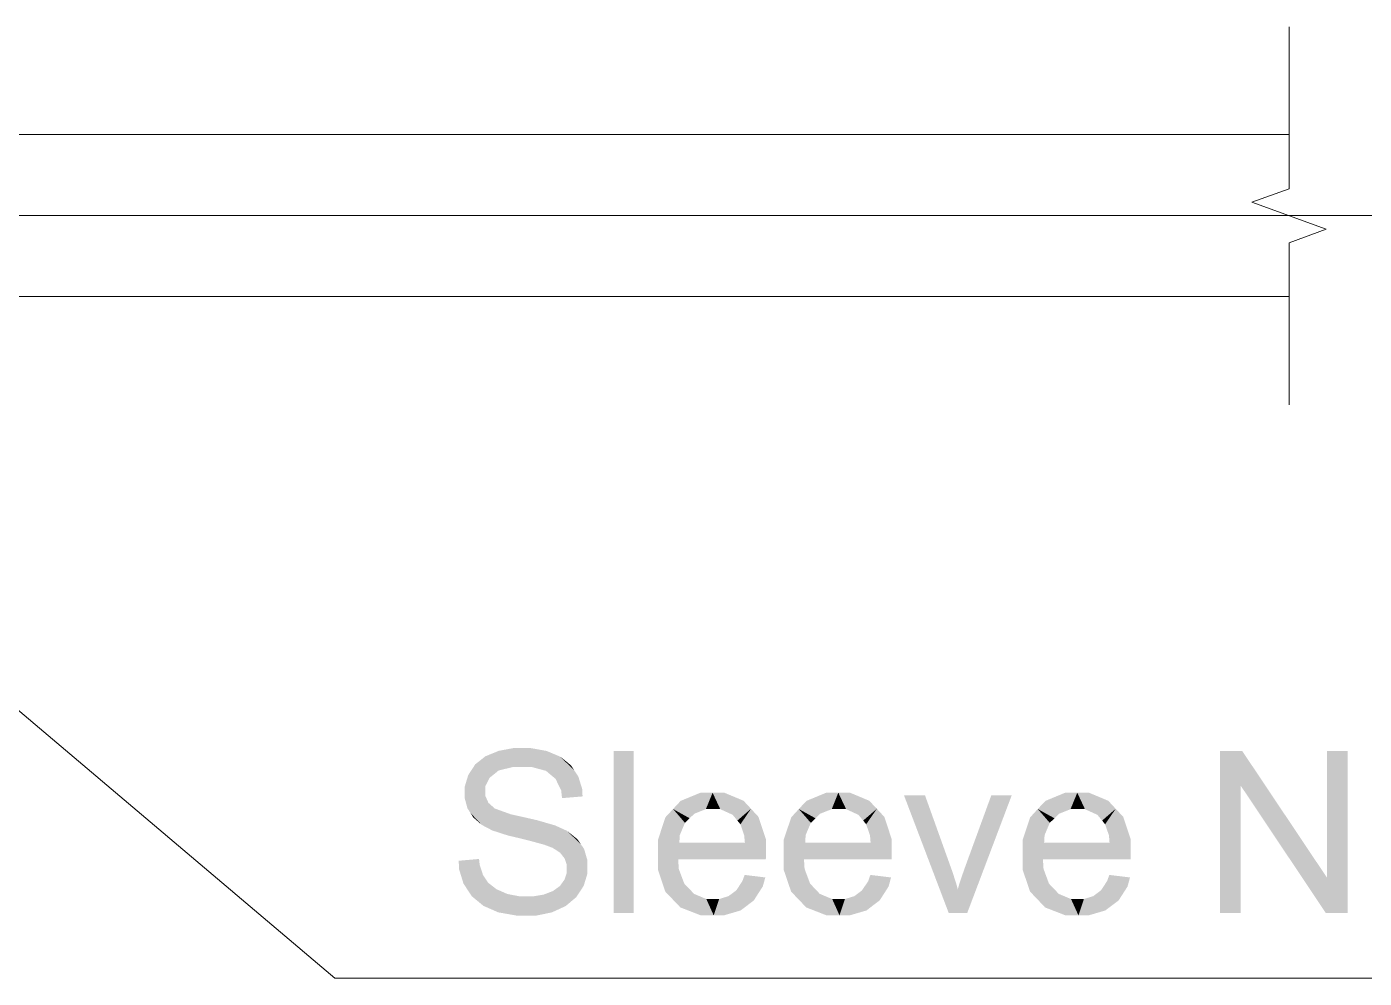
# Model space of a CAD drawing. Header units: millimetres. Extents: x 2 to 579, y 1 to 405.
# Drawn here: x 263.09 to 274.23, y 77.09 to 85.02 of the extents above; entities that cross this region are included whole.
import ezdxf

# ---------------------------------------------------------------- set-up
doc = ezdxf.new("R2010")
doc.units = ezdxf.units.MM
doc.linetypes.add('XKITLINE00', pattern=[0])
doc.layers.add('LinkedObject', color=7, linetype='Continuous', lineweight=0)

# ---------------------------------------------------------------- blocks, each defined once
blk = doc.blocks.new('*A4')
at = {"layer": 'LinkedObject'}
for points in [[(267.021, 78.983), (267.138, 78.848), (266.965, 78.96)], [(267.144, 79.006), (267.138, 78.848), (267.021, 78.983)], [(267.212, 79.006), (267.138, 78.848), (267.144, 79.006)], [(267.138, 78.848), (267.212, 79.006), (267.219, 78.848)], [(267.212, 79.006), (267.297, 78.848), (267.219, 78.848)], [(267.42, 78.982), (267.212, 79.006), (267.287, 79.006)], [(267.477, 78.958), (267.212, 79.006), (267.42, 78.982)], [(267.415, 78.816), (267.212, 79.006), (267.477, 78.958)], [(267.297, 78.848), (267.212, 79.006), (267.415, 78.816)], [(268.145, 78.983), (267.978, 77.633), (267.978, 78.983)], [(268.145, 77.633), (267.978, 77.633), (268.145, 78.983)], [(273.029, 78.983), (273.2, 78.693), (273.029, 77.633)], [(273.2, 78.693), (273.029, 78.983), (273.212, 78.983)], [(273.2, 78.693), (273.212, 78.983), (273.908, 77.633)], [(273.908, 77.633), (273.212, 78.983), (273.92, 77.924)], [(274.091, 78.983), (273.92, 77.924), (273.92, 78.983)], [(274.091, 77.633), (273.92, 77.924), (274.091, 78.983)], [(266.825, 78.87), (266.983, 78.789), (266.796, 78.825)], [(266.909, 78.937), (266.983, 78.789), (266.825, 78.87)], [(267.02, 78.819), (266.909, 78.937), (266.965, 78.96)], [(266.983, 78.789), (266.909, 78.937), (267.02, 78.819)], [(266.965, 78.96), (267.138, 78.848), (267.02, 78.819)], [(267.477, 78.958), (267.454, 78.783), (267.415, 78.816)], [(267.534, 78.934), (267.454, 78.783), (267.477, 78.958)], [(267.454, 78.783), (267.534, 78.934), (267.494, 78.75)], [(267.494, 78.75), (267.534, 78.934), (267.653, 78.816)], [(267.653, 78.816), (267.534, 78.934), (267.622, 78.863)], [(266.796, 78.825), (266.738, 78.634), (266.767, 78.781)], [(266.946, 78.759), (266.738, 78.634), (266.796, 78.825)], [(266.767, 78.781), (266.738, 78.634), (266.738, 78.685)], [(266.909, 78.688), (266.738, 78.634), (266.946, 78.759)], [(266.796, 78.825), (266.983, 78.789), (266.946, 78.759)], [(267.653, 78.816), (267.541, 78.653), (267.494, 78.75)], [(267.684, 78.769), (267.541, 78.653), (267.653, 78.816)], [(267.717, 78.662), (267.541, 78.653), (267.684, 78.769)], [(266.738, 78.634), (266.909, 78.688), (266.909, 78.646)], [(266.909, 78.609), (266.738, 78.634), (266.909, 78.646)], [(267.719, 78.603), (267.541, 78.653), (267.717, 78.662)], [(267.541, 78.653), (267.719, 78.603), (267.548, 78.589)], [(273.029, 77.633), (273.2, 78.693), (273.2, 77.633)], [(266.738, 78.634), (266.909, 78.609), (266.738, 78.587)], [(266.738, 78.587), (266.909, 78.609), (266.761, 78.503)], [(266.761, 78.503), (266.909, 78.609), (266.785, 78.466)], [(266.785, 78.466), (266.909, 78.609), (266.935, 78.55)], [(266.935, 78.55), (266.881, 78.365), (266.785, 78.466)], [(266.962, 78.526), (266.881, 78.365), (266.935, 78.55)], [(268.701, 78.634), (268.473, 78.498), (268.536, 78.566)], [(268.802, 78.634), (268.473, 78.498), (268.701, 78.634)], [(268.746, 78.497), (268.473, 78.498), (268.802, 78.634)], [(268.746, 78.497), (268.802, 78.634), (268.803, 78.497)], [(268.802, 78.634), (268.866, 78.497), (268.803, 78.497)], [(269.06, 78.567), (268.802, 78.634), (268.9, 78.634)], [(269.122, 78.5), (268.802, 78.634), (269.06, 78.567)], [(268.969, 78.45), (268.802, 78.634), (269.122, 78.5)], [(268.866, 78.497), (268.802, 78.634), (268.969, 78.45)], [(269.748, 78.634), (269.52, 78.498), (269.584, 78.566)], [(269.849, 78.634), (269.52, 78.498), (269.748, 78.634)], [(269.794, 78.497), (269.52, 78.498), (269.849, 78.634)], [(269.794, 78.497), (269.849, 78.634), (269.851, 78.497)], [(269.849, 78.634), (269.914, 78.497), (269.851, 78.497)], [(270.107, 78.567), (269.849, 78.634), (269.947, 78.634)], [(270.17, 78.5), (269.849, 78.634), (270.107, 78.567)], [(270.016, 78.45), (269.849, 78.634), (270.17, 78.5)], [(269.914, 78.497), (269.849, 78.634), (270.016, 78.45)], [(270.571, 78.612), (270.768, 77.633), (270.396, 78.612)], [(270.781, 78.026), (270.768, 77.633), (270.571, 78.612)], [(271.293, 78.612), (270.905, 78.015), (271.123, 78.612)], [(270.923, 77.633), (270.905, 78.015), (271.293, 78.612)], [(271.738, 78.634), (271.51, 78.498), (271.574, 78.566)], [(271.839, 78.634), (271.51, 78.498), (271.738, 78.634)], [(271.783, 78.497), (271.51, 78.498), (271.839, 78.634)], [(271.783, 78.497), (271.839, 78.634), (271.84, 78.497)], [(271.839, 78.634), (271.903, 78.497), (271.84, 78.497)], [(272.097, 78.567), (271.839, 78.634), (271.937, 78.634)], [(272.159, 78.5), (271.839, 78.634), (272.097, 78.567)], [(272.006, 78.45), (271.839, 78.634), (272.159, 78.5)], [(271.903, 78.497), (271.839, 78.634), (272.006, 78.45)], [(266.785, 78.466), (266.881, 78.365), (266.809, 78.428)], [(266.881, 78.365), (266.962, 78.526), (266.929, 78.34)], [(266.929, 78.34), (266.962, 78.526), (266.987, 78.503)], [(266.929, 78.34), (266.987, 78.503), (266.966, 78.32)], [(266.966, 78.32), (266.987, 78.503), (267.096, 78.278)], [(267.096, 78.278), (266.987, 78.503), (267.122, 78.454)], [(267.096, 78.278), (267.122, 78.454), (267.189, 78.256)], [(267.189, 78.256), (267.122, 78.454), (267.231, 78.43)], [(267.189, 78.256), (267.231, 78.43), (267.282, 78.233)], [(267.282, 78.233), (267.231, 78.43), (267.34, 78.405)], [(268.473, 78.498), (268.346, 78.238), (268.409, 78.429)], [(268.572, 78.383), (268.346, 78.238), (268.473, 78.498)], [(268.473, 78.498), (268.611, 78.421), (268.572, 78.383)], [(268.611, 78.421), (268.473, 78.498), (268.65, 78.459)], [(268.65, 78.459), (268.473, 78.498), (268.746, 78.497)], [(268.969, 78.45), (269.122, 78.5), (269.008, 78.402)], [(269.122, 78.5), (269.034, 78.371), (269.008, 78.402)], [(269.034, 78.371), (269.122, 78.5), (269.065, 78.278)], [(269.065, 78.278), (269.122, 78.5), (269.246, 78.246)], [(269.246, 78.246), (269.122, 78.5), (269.184, 78.433)], [(269.52, 78.498), (269.393, 78.238), (269.457, 78.429)], [(269.62, 78.383), (269.393, 78.238), (269.52, 78.498)], [(269.52, 78.498), (269.659, 78.421), (269.62, 78.383)], [(269.659, 78.421), (269.52, 78.498), (269.698, 78.459)], [(269.698, 78.459), (269.52, 78.498), (269.794, 78.497)], [(270.016, 78.45), (270.17, 78.5), (270.056, 78.402)], [(270.17, 78.5), (270.081, 78.371), (270.056, 78.402)], [(270.081, 78.371), (270.17, 78.5), (270.113, 78.278)], [(270.113, 78.278), (270.17, 78.5), (270.294, 78.246)], [(270.294, 78.246), (270.17, 78.5), (270.232, 78.433)], [(271.51, 78.498), (271.383, 78.238), (271.447, 78.429)], [(271.61, 78.383), (271.383, 78.238), (271.51, 78.498)], [(271.51, 78.498), (271.649, 78.421), (271.61, 78.383)], [(271.649, 78.421), (271.51, 78.498), (271.688, 78.459)], [(271.688, 78.459), (271.51, 78.498), (271.783, 78.497)], [(272.006, 78.45), (272.159, 78.5), (272.046, 78.402)], [(272.159, 78.5), (272.071, 78.371), (272.046, 78.402)], [(272.071, 78.371), (272.159, 78.5), (272.103, 78.278)], [(272.103, 78.278), (272.159, 78.5), (272.284, 78.246)], [(272.284, 78.246), (272.159, 78.5), (272.222, 78.433)], [(267.282, 78.233), (267.34, 78.405), (267.402, 78.2)], [(267.402, 78.2), (267.34, 78.405), (267.429, 78.19)], [(267.429, 78.19), (267.34, 78.405), (267.471, 78.174)], [(267.489, 78.362), (267.471, 78.174), (267.34, 78.405)], [(267.529, 78.344), (267.471, 78.174), (267.489, 78.362)], [(267.471, 78.174), (267.529, 78.344), (267.532, 78.134)], [(267.532, 78.134), (267.529, 78.344), (267.588, 78.317)], [(267.532, 78.134), (267.588, 78.317), (267.551, 78.11)], [(267.551, 78.11), (267.588, 78.317), (267.57, 78.086)], [(267.588, 78.317), (267.704, 78.206), (267.57, 78.086)], [(267.704, 78.206), (267.588, 78.317), (267.675, 78.248)], [(268.529, 78.281), (268.346, 78.238), (268.572, 78.383)], [(269.577, 78.281), (269.393, 78.238), (269.62, 78.383)], [(271.567, 78.281), (271.383, 78.238), (271.61, 78.383)], [(267.57, 78.086), (267.704, 78.206), (267.588, 78.031)], [(267.588, 78.031), (267.704, 78.206), (267.732, 78.165)], [(268.346, 78.238), (268.529, 78.281), (268.525, 78.217)], [(268.525, 78.217), (268.346, 78.115), (268.346, 78.238)], [(268.525, 78.217), (269.246, 78.124), (268.346, 78.115)], [(269.071, 78.217), (269.246, 78.124), (268.525, 78.217)], [(269.065, 78.278), (269.246, 78.246), (269.071, 78.217)], [(269.246, 78.124), (269.071, 78.217), (269.246, 78.246)], [(269.393, 78.238), (269.577, 78.281), (269.573, 78.217)], [(269.573, 78.217), (269.393, 78.115), (269.393, 78.238)], [(269.573, 78.217), (270.294, 78.124), (269.393, 78.115)], [(270.118, 78.217), (270.294, 78.124), (269.573, 78.217)], [(270.113, 78.278), (270.294, 78.246), (270.118, 78.217)], [(270.294, 78.124), (270.118, 78.217), (270.294, 78.246)], [(271.383, 78.238), (271.567, 78.281), (271.563, 78.217)], [(271.563, 78.217), (271.383, 78.115), (271.383, 78.238)], [(271.563, 78.217), (272.284, 78.124), (271.383, 78.115)], [(272.108, 78.217), (272.284, 78.124), (271.563, 78.217)], [(272.103, 78.278), (272.284, 78.246), (272.108, 78.217)], [(272.284, 78.124), (272.108, 78.217), (272.284, 78.246)], [(267.588, 78.031), (267.732, 78.165), (267.588, 77.999)], [(267.588, 77.999), (267.732, 78.165), (267.588, 77.968)], [(267.732, 78.165), (267.76, 78.014), (267.588, 77.968)], [(267.76, 78.014), (267.732, 78.165), (267.76, 78.069)], [(269.246, 78.117), (268.346, 78.115), (269.246, 78.124)], [(269.246, 78.095), (268.346, 78.115), (269.246, 78.117)], [(268.346, 78.115), (268.471, 77.744), (268.346, 77.995)], [(268.52, 78), (268.471, 77.744), (268.346, 78.115)], [(268.52, 78), (268.346, 78.115), (268.516, 78.08)], [(269.245, 78.08), (268.346, 78.115), (269.246, 78.095)], [(268.516, 78.08), (268.346, 78.115), (269.245, 78.08)], [(270.294, 78.117), (269.393, 78.115), (270.294, 78.124)], [(270.293, 78.095), (269.393, 78.115), (270.294, 78.117)], [(269.393, 78.115), (269.519, 77.744), (269.393, 77.995)], [(269.568, 78), (269.519, 77.744), (269.393, 78.115)], [(269.568, 78), (269.393, 78.115), (269.563, 78.08)], [(270.293, 78.08), (269.393, 78.115), (270.293, 78.095)], [(269.563, 78.08), (269.393, 78.115), (270.293, 78.08)], [(272.284, 78.117), (271.383, 78.115), (272.284, 78.124)], [(272.283, 78.095), (271.383, 78.115), (272.284, 78.117)], [(271.383, 78.115), (271.509, 77.744), (271.383, 77.995)], [(271.558, 78), (271.509, 77.744), (271.383, 78.115)], [(271.558, 78), (271.383, 78.115), (271.553, 78.08)], [(272.283, 78.08), (271.383, 78.115), (272.283, 78.095)], [(271.553, 78.08), (271.383, 78.115), (272.283, 78.08)], [(266.863, 78.031), (266.688, 78.067), (266.857, 78.082)], [(266.688, 78.067), (266.762, 77.824), (266.69, 77.999)], [(266.863, 78.031), (266.762, 77.824), (266.688, 78.067)], [(266.69, 77.999), (266.762, 77.824), (266.727, 77.878)], [(266.89, 77.948), (266.762, 77.824), (266.863, 78.031)], [(267.569, 77.91), (267.76, 78.014), (267.729, 77.859)], [(267.588, 77.968), (267.76, 78.014), (267.569, 77.91)], [(267.729, 77.859), (267.76, 78.014), (267.76, 77.961)], [(268.346, 77.995), (268.471, 77.744), (268.408, 77.81)], [(268.566, 77.877), (268.471, 77.744), (268.52, 78)], [(269.393, 77.995), (269.519, 77.744), (269.456, 77.81)], [(269.614, 77.877), (269.519, 77.744), (269.568, 78)], [(270.798, 77.979), (270.768, 77.633), (270.781, 78.026)], [(270.83, 77.88), (270.768, 77.633), (270.798, 77.979)], [(270.905, 78.015), (270.923, 77.633), (270.886, 77.961)], [(271.383, 77.995), (271.509, 77.744), (271.446, 77.81)], [(271.603, 77.877), (271.509, 77.744), (271.558, 78)], [(266.762, 77.824), (266.89, 77.948), (266.797, 77.771)], [(266.797, 77.771), (266.89, 77.948), (266.894, 77.691)], [(266.912, 77.915), (266.894, 77.691), (266.89, 77.948)], [(266.934, 77.883), (266.894, 77.691), (266.912, 77.915)], [(266.934, 77.883), (266.956, 77.664), (266.894, 77.691)], [(267.002, 77.83), (266.956, 77.664), (266.934, 77.883)], [(267.55, 77.884), (267.729, 77.859), (267.531, 77.857)], [(267.698, 77.811), (267.531, 77.857), (267.729, 77.859)], [(267.569, 77.91), (267.729, 77.859), (267.55, 77.884)], [(268.471, 77.744), (268.566, 77.877), (268.534, 77.678)], [(268.607, 77.834), (268.534, 77.678), (268.566, 77.877)], [(268.999, 77.82), (269.241, 77.928), (269.145, 77.736)], [(269.05, 77.897), (269.241, 77.928), (268.999, 77.82)], [(269.241, 77.928), (269.05, 77.897), (269.069, 77.949)], [(269.145, 77.736), (269.241, 77.928), (269.22, 77.853)], [(269.519, 77.744), (269.614, 77.877), (269.582, 77.678)], [(269.654, 77.834), (269.582, 77.678), (269.614, 77.877)], [(270.046, 77.82), (270.288, 77.928), (270.193, 77.736)], [(270.098, 77.897), (270.288, 77.928), (270.046, 77.82)], [(270.288, 77.928), (270.098, 77.897), (270.116, 77.949)], [(270.193, 77.736), (270.288, 77.928), (270.268, 77.853)], [(270.844, 77.829), (270.768, 77.633), (270.83, 77.88)], [(270.855, 77.868), (270.923, 77.633), (270.844, 77.829)], [(270.886, 77.961), (270.923, 77.633), (270.855, 77.868)], [(271.509, 77.744), (271.603, 77.877), (271.571, 77.678)], [(271.644, 77.834), (271.571, 77.678), (271.603, 77.877)], [(272.036, 77.82), (272.278, 77.928), (272.183, 77.736)], [(272.087, 77.897), (272.278, 77.928), (272.036, 77.82)], [(272.278, 77.928), (272.087, 77.897), (272.106, 77.949)], [(272.183, 77.736), (272.278, 77.928), (272.258, 77.853)], [(273.92, 77.924), (274.091, 77.633), (273.908, 77.633)], [(266.956, 77.664), (267.002, 77.83), (267.017, 77.637)], [(267.048, 77.81), (267.017, 77.637), (267.002, 77.83)], [(267.093, 77.79), (267.017, 77.637), (267.048, 77.81)], [(267.093, 77.79), (267.171, 77.61), (267.017, 77.637)], [(267.197, 77.77), (267.171, 77.61), (267.093, 77.79)], [(267.197, 77.77), (267.262, 77.61), (267.171, 77.61)], [(267.254, 77.77), (267.262, 77.61), (267.197, 77.77)], [(267.254, 77.77), (267.334, 77.61), (267.262, 77.61)], [(267.305, 77.77), (267.334, 77.61), (267.254, 77.77)], [(267.395, 77.785), (267.521, 77.663), (267.305, 77.77)], [(267.305, 77.77), (267.521, 77.663), (267.334, 77.61)], [(267.434, 77.8), (267.667, 77.764), (267.395, 77.785)], [(267.579, 77.69), (267.395, 77.785), (267.667, 77.764)], [(267.521, 77.663), (267.395, 77.785), (267.579, 77.69)], [(267.473, 77.815), (267.667, 77.764), (267.434, 77.8)], [(267.531, 77.857), (267.698, 77.811), (267.473, 77.815)], [(267.473, 77.815), (267.698, 77.811), (267.667, 77.764)], [(268.648, 77.791), (268.534, 77.678), (268.607, 77.834)], [(268.648, 77.791), (268.811, 77.612), (268.534, 77.678)], [(268.75, 77.748), (268.811, 77.612), (268.648, 77.791)], [(268.811, 77.748), (268.811, 77.612), (268.75, 77.748)], [(268.857, 77.748), (269.091, 77.695), (268.811, 77.612)], [(268.857, 77.748), (268.811, 77.612), (268.811, 77.748)], [(268.934, 77.772), (269.091, 77.695), (268.857, 77.748)], [(268.967, 77.796), (269.145, 77.736), (268.934, 77.772)], [(269.091, 77.695), (268.934, 77.772), (269.145, 77.736)], [(268.999, 77.82), (269.145, 77.736), (268.967, 77.796)], [(269.695, 77.791), (269.582, 77.678), (269.654, 77.834)], [(269.695, 77.791), (269.859, 77.612), (269.582, 77.678)], [(269.798, 77.748), (269.859, 77.612), (269.695, 77.791)], [(269.859, 77.748), (269.859, 77.612), (269.798, 77.748)], [(269.904, 77.748), (270.138, 77.695), (269.859, 77.612)], [(269.904, 77.748), (269.859, 77.612), (269.859, 77.748)], [(269.982, 77.772), (270.138, 77.695), (269.904, 77.748)], [(270.014, 77.796), (270.193, 77.736), (269.982, 77.772)], [(270.138, 77.695), (269.982, 77.772), (270.193, 77.736)], [(270.046, 77.82), (270.193, 77.736), (270.014, 77.796)], [(270.844, 77.829), (270.923, 77.633), (270.768, 77.633)], [(271.685, 77.791), (271.571, 77.678), (271.644, 77.834)], [(271.685, 77.791), (271.849, 77.612), (271.571, 77.678)], [(271.787, 77.748), (271.849, 77.612), (271.685, 77.791)], [(271.849, 77.748), (271.849, 77.612), (271.787, 77.748)], [(271.894, 77.748), (272.128, 77.695), (271.849, 77.612)], [(271.894, 77.748), (271.849, 77.612), (271.849, 77.748)], [(271.972, 77.772), (272.128, 77.695), (271.894, 77.748)], [(272.004, 77.796), (272.183, 77.736), (271.972, 77.772)], [(272.128, 77.695), (271.972, 77.772), (272.183, 77.736)], [(272.036, 77.82), (272.183, 77.736), (272.004, 77.796)], [(267.334, 77.61), (267.521, 77.663), (267.464, 77.637)], [(268.534, 77.678), (268.811, 77.612), (268.704, 77.612)], [(268.811, 77.612), (269.091, 77.695), (268.896, 77.612)], [(268.896, 77.612), (269.091, 77.695), (269.036, 77.653)], [(269.582, 77.678), (269.859, 77.612), (269.751, 77.612)], [(269.859, 77.612), (270.138, 77.695), (269.944, 77.612)], [(269.944, 77.612), (270.138, 77.695), (270.084, 77.653)], [(271.571, 77.678), (271.849, 77.612), (271.741, 77.612)], [(271.849, 77.612), (272.128, 77.695), (271.934, 77.612)], [(271.934, 77.612), (272.128, 77.695), (272.073, 77.653)]]:
    blk.add_hatch(color=7, dxfattribs=at).paths.add_polyline_path(points, flags=17)
at = {"layer": 'LinkedObject', "color": 7, "linetype": 'XKITLINE00', "lineweight": 0}
for p, q in [((273.603, 85.017), (273.603, 83.667)), ((244.469, 84.119), (273.603, 84.119)), ((273.603, 83.667), (273.294, 83.555)), ((273.294, 83.555), (273.912, 83.33)), ((273.912, 83.33), (273.603, 83.217)), ((273.603, 83.217), (273.603, 81.867)), ((273.603, 82.769), (244.469, 82.769))]:
    blk.add_line(p, q, dxfattribs=at)
at = {"layer": 'LinkedObject', "color": 6, "linetype": 'XKITLINE00', "lineweight": 0}
blk.add_line((262.762, 83.444), (275.936, 83.444), dxfattribs=at)
at = {"layer": 'LinkedObject', "color": 1, "linetype": 'XKITLINE00', "lineweight": 0}
for p, q in [((260.551, 81.413), (265.656, 77.088)), ((265.656, 77.088), (276.131, 77.088))]:
    blk.add_line(p, q, dxfattribs=at)

msp = doc.modelspace()

# ---------------------------------------------------------------- block references
at = {"lineweight": 0}
msp.add_blockref('*A4', (0, 0), dxfattribs=at)

doc.saveas('drawing.dxf')
